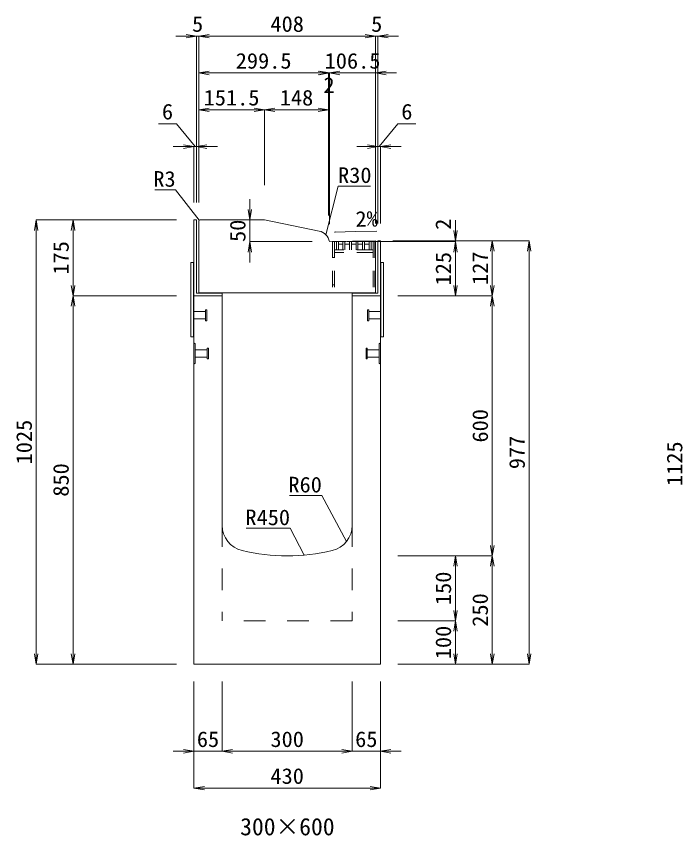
# Model space of a CAD drawing. Units: millimetres at full size. Extents: x -1809 to 57027, y -20349 to 17321.
# Drawn here: x 13776 to 15312, y 7298 to 9188 of the extents above; entities that cross this region are included whole.
import ezdxf
from ezdxf.enums import TextEntityAlignment as Align

# ---------------------------------------------------------------- set-up
doc = ezdxf.new("R2010")
doc.units = ezdxf.units.MM
doc.header["$LTSCALE"] = 50
for name, pattern in [('USER1', [2, 1, -1]), ('USER2', [1.35, 0.75, -0.6]), ('USER3', [1.35, 0.75, -0.6])]:
    doc.linetypes.add(name, pattern=pattern)
for name, color, linetype, lineweight in [('インサート', 3, 'USER2', 9), ('受枠', 3, 'Continuous', 5), ('寸法線', 7, 'Continuous', 13), ('引出線', 4, 'Continuous', 13), ('本体', 2, 'Continuous', 13), ('ｸﾞﾚｰﾁﾝｸﾞ', 7, 'USER3', 9)]:
    doc.layers.add(name, color=color, linetype=linetype, lineweight=lineweight)
doc.layers.add('文字', color=7, linetype='Continuous')
doc.styles.add('ＭＳ 明朝', font='')
doc.styles.get('ＭＳ 明朝').set_extended_font_data('MS Mincho')

# ---------------------------------------------------------------- blocks, each defined once
blk = doc.blocks.new('open_arrow')
at = {"color": 0, "linetype": 'Continuous', "lineweight": -2}
blk.add_lwpolyline([(7.5, 1.25), (0, 0), (7.5, -1.25)], dxfattribs=at)

msp = doc.modelspace()

# ---------------------------------------------------------------- linework, layer by layer
at = {"layer": 'インサート'}
for p, q in [((14185, 8507.19), (14212, 8507.19)), ((14185, 8507.19), (14185, 8490.19)), ((14215, 8511.19), (14212, 8511.19)), ((14212, 8511.19), (14212, 8486.19)), ((14215, 8486.19), (14215, 8511.19)), ((14585, 8511.19), (14588, 8511.19)), ((14585, 8486.19), (14585, 8511.19)), ((14588, 8511.19), (14588, 8486.19)), ((14615, 8507.19), (14588, 8507.19)), ((14615, 8507.19), (14615, 8490.19)), ((14185, 8490.19), (14212, 8490.19)), ((14615, 8490.19), (14588, 8490.19)), ((14212, 8486.19), (14215, 8486.19)), ((14588, 8486.19), (14585, 8486.19)), ((14188.2, 8419.19), (14215.2, 8419.19)), ((14188.2, 8419.19), (14188.2, 8402.19)), ((14218.2, 8423.19), (14215.2, 8423.19)), ((14215.2, 8423.19), (14215.2, 8398.19)), ((14218.2, 8398.19), (14218.2, 8423.19)), ((14581.8, 8423.19), (14584.8, 8423.19)), ((14581.8, 8398.19), (14581.8, 8423.19)), ((14584.8, 8423.19), (14584.8, 8398.19)), ((14611.8, 8419.19), (14584.8, 8419.19)), ((14611.8, 8419.19), (14611.8, 8402.19)), ((14188.2, 8402.19), (14215.2, 8402.19)), ((14215.2, 8398.19), (14218.2, 8398.19)), ((14584.8, 8398.19), (14581.8, 8398.19)), ((14611.8, 8402.19), (14584.8, 8402.19))]:
    msp.add_line(p, q, dxfattribs=at)
at = {"layer": '受枠'}
for p, q in [((14185, 8718.69), (14185, 8543.69)), ((14185, 8718.69), (14191, 8718.69)), ((14185, 8718.69), (14191, 8718.69)), ((14191, 8718.69), (14191, 8549.69)), ((14609, 8670.69), (14609, 8549.69)), ((14609, 8670.69), (14615, 8670.69)), ((14615, 8543.69), (14615, 8670.69)), ((14178, 8448.69), (14178, 8620.69)), ((14184, 8620.69), (14178, 8620.69)), ((14184, 8448.69), (14184, 8620.69)), ((14616, 8448.69), (14616, 8620.69)), ((14616, 8620.69), (14622, 8620.69)), ((14622, 8448.69), (14622, 8620.69)), ((14191, 8549.69), (14250, 8549.69)), ((14250, 8543.69), (14250, 8549.69)), ((14550, 8549.69), (14550, 8543.69)), ((14550, 8549.69), (14609, 8549.69)), ((14550, 8543.69), (14550, 8549.69)), ((14250, 8543.69), (14185, 8543.69)), ((14615, 8543.69), (14550, 8543.69)), ((14184, 8448.69), (14178, 8448.69)), ((14616, 8448.69), (14622, 8448.69))]:
    msp.add_line(p, q, dxfattribs=at)
at = {"layer": '寸法線'}
for p, q in [((14244, 9142.81), (14143, 9142.81)), ((14191, 8758.69), (14191, 9142.81)), ((14604, 9142.81), (14196, 9142.81)), ((14196, 8758.69), (14196, 9142.81)), ((14196, 8758.69), (14196, 9142.81)), ((14556, 9142.81), (14657, 9142.81)), ((14604, 8710.5), (14604, 9142.81)), ((14604, 8710.5), (14604, 9142.81)), ((14609, 8710.69), (14609, 9142.81)), ((14495.51, 9057.81), (14196, 9057.81)), ((14196, 8758.69), (14196, 9057.81)), ((14447.51, 9057.81), (14545.44, 9057.81)), ((14449.44, 9057.81), (14652, 9057.81)), ((14495.51, 8728.64), (14495.51, 9057.81)), ((14495.51, 8728.64), (14495.51, 9057.81)), ((14497.44, 8708.65), (14497.44, 9057.81)), ((14497.44, 8708.65), (14497.44, 9057.81)), ((14604, 8710.5), (14604, 9057.81)), ((14196, 8972.81), (14347.5, 8972.81)), ((14196, 8798.69), (14196, 8972.81)), ((14347.5, 8798.69), (14347.5, 8972.81)), ((14347.5, 8972.81), (14495.51, 8972.81)), ((14347.5, 8798.69), (14347.5, 8972.81)), ((14495.51, 8768.64), (14495.51, 8972.81)), ((14144.65, 8940.61), (14103.46, 8940.61)), ((14188, 8887.81), (14144.65, 8940.61)), ((14612, 8887.81), (14655.35, 8940.61)), ((14655.35, 8940.61), (14696.54, 8940.61)), ((14239, 8887.81), (14137, 8887.81)), ((14185, 8758.69), (14185, 8887.81)), ((14191, 8758.69), (14191, 8887.81)), ((14561, 8887.81), (14663, 8887.81)), ((14609, 8710.69), (14609, 8887.81)), ((14615, 8710.69), (14615, 8887.81)), ((14313.83, 8620.64), (14313.83, 8766.69)), ((13821.22, 8718.69), (13821.22, 7693.69)), ((14145, 8718.69), (13821.22, 8718.69)), ((13906.22, 8718.69), (13906.22, 8543.69)), ((14145, 8718.69), (13906.22, 8718.69)), ((14313.83, 8718.69), (14307.5, 8718.69)), ((14787.94, 8620.65), (14787.94, 8718.5)), ((14457.44, 8668.64), (14313.83, 8668.64)), ((14537.44, 8668.65), (14787.94, 8668.65)), ((14537.44, 8668.65), (14787.94, 8668.65)), ((14644, 8670.5), (14787.94, 8670.5)), ((14655, 8670.69), (14872.94, 8670.69)), ((14655, 8670.69), (14957.94, 8670.69)), ((14787.94, 8543.69), (14787.94, 8668.65)), ((14872.94, 8670.69), (14872.94, 8543.69)), ((14957.94, 7693.69), (14957.94, 8670.69)), ((14145, 8543.69), (13906.22, 8543.69)), ((13906.22, 8543.69), (13906.22, 7693.69)), ((14145, 8543.69), (13906.22, 8543.69)), ((14655, 8543.69), (14872.94, 8543.69)), ((14655, 8543.69), (14872.94, 8543.69)), ((14655, 8543.69), (14787.94, 8543.69)), ((14872.94, 8543.69), (14872.94, 7943.69)), ((14655, 7943.69), (14872.94, 7943.69)), ((14655, 7943.69), (14787.94, 7943.69)), ((14655, 7943.69), (14872.94, 7943.69)), ((14787.94, 7943.69), (14787.94, 7793.69)), ((14872.94, 7693.69), (14872.94, 7943.69)), ((14655, 7793.69), (14787.94, 7793.69)), ((14655, 7793.69), (14787.94, 7793.69)), ((14787.94, 7793.69), (14787.94, 7693.69)), ((14145, 7693.69), (13821.22, 7693.69)), ((14145, 7693.69), (13906.22, 7693.69)), ((14655, 7693.69), (14787.94, 7693.69)), ((14655, 7693.69), (14872.94, 7693.69)), ((14655, 7693.69), (14957.94, 7693.69)), ((14185, 7653.69), (14185, 7492.54)), ((14185, 7653.69), (14185, 7407.54)), ((14250, 7653.69), (14250, 7492.54)), ((14250, 7653.69), (14250, 7492.54)), ((14550, 7653.69), (14550, 7492.54)), ((14550, 7653.69), (14550, 7492.54)), ((14615, 7653.69), (14615, 7492.54)), ((14615, 7653.69), (14615, 7407.54)), ((14298, 7492.54), (14137, 7492.54)), ((14550, 7492.54), (14250, 7492.54)), ((14663, 7492.54), (14502, 7492.54)), ((14615, 7407.54), (14185, 7407.54))]:
    msp.add_line(p, q, dxfattribs=at)
at = {"layer": '引出線'}
for points in [[(14489.42, 8684.54), (14517.33, 8796.87), (14592, 8796.87)], [(14196.88, 8717.81), (14142.83, 8788.18), (14095.1, 8788.18)], [(14509.31, 8690.84), (14558.05, 8691.82), (14606.8, 8692.79)], [(14537.07, 7977.01), (14480.04, 8082.73), (14405.37, 8082.73)], [(14439.55, 7945.43), (14406.65, 8007.24), (14305.65, 8007.24)]]:
    msp.add_lwpolyline(points, dxfattribs=at)
at = {"layer": '本体', "lineweight": 20}
for p, q in [((14196, 8715.69), (14196, 8550.69)), ((14347.5, 8718.69), (14198.95, 8718.69)), ((14473.81, 8693.09), (14347.5, 8718.69)), ((14497.44, 8668.65), (14604, 8670.5)), ((14604, 8550.69), (14604, 8670.5)), ((14604, 8550.69), (14196, 8550.69))]:
    msp.add_line(p, q, dxfattribs=at)
at = {"layer": '本体'}
for p, q in [((14185, 8543.69), (14185, 7693.69)), ((14250, 8543.69), (14185, 8543.69)), ((14250, 8543.69), (14250, 8014.22)), ((14615, 8543.69), (14550, 8543.69)), ((14550, 8543.69), (14550, 8014.22)), ((14615, 8543.69), (14615, 7693.69)), ((14615, 7693.69), (14185, 7693.69))]:
    msp.add_line(p, q, dxfattribs=at)
at = {"layer": '本体', "lineweight": 9}
for p, q in [((14185, 8435.19), (14188.2, 8433.19)), ((14188.2, 8433.19), (14188.2, 8388.19)), ((14615, 8435.19), (14611.8, 8433.19)), ((14611.8, 8433.19), (14611.8, 8388.19)), ((14188.2, 8388.19), (14185, 8386.19)), ((14611.8, 8388.19), (14615, 8386.19))]:
    msp.add_line(p, q, dxfattribs=at)
at = {"layer": '本体', "linetype": 'USER1', "lineweight": 15}
for p, q in [((14250, 8014.22), (14250, 7793.69)), ((14550, 8014.22), (14550, 7793.69)), ((14550, 7793.69), (14250, 7793.69))]:
    msp.add_line(p, q, dxfattribs=at)
at = {"layer": '本体', "lineweight": 20}
for centre, radius, start, end in [((14199, 8715.69), 3, 90, 180), ((14467.85, 8663.69), 30, 9.51584, 78.54156)]:
    msp.add_arc(centre, radius, start, end, dxfattribs=at)
at = {"layer": '本体'}
for centre, radius, start, end in [((14310, 8014.22), 60, 180, 256.65764), ((14490, 8014.22), 60, 283.34236, 0), ((14400, 8393.69), 450, 256.65764, 283.34236)]:
    msp.add_arc(centre, radius, start, end, dxfattribs=at)
at = {"layer": 'ｸﾞﾚｰﾁﾝｸﾞ'}
for p, q in [((14602.5, 8668.69), (14504.5, 8668.69)), ((14504.5, 8668.69), (14504.5, 8550.69)), ((14509, 8668.69), (14509, 8550.69)), ((14513.5, 8649.69), (14513.5, 8668.69)), ((14518, 8649.69), (14518, 8668.69)), ((14518, 8662.69), (14528.6, 8662.69)), ((14528.6, 8649.69), (14528.6, 8668.69)), ((14533.1, 8649.69), (14533.1, 8668.69)), ((14533.1, 8662.69), (14543.7, 8662.69)), ((14543.7, 8649.69), (14543.7, 8668.69)), ((14548.2, 8649.69), (14548.2, 8668.69)), ((14548.2, 8662.69), (14558.8, 8662.69)), ((14558.8, 8649.69), (14558.8, 8668.69)), ((14563.3, 8649.69), (14563.3, 8668.69)), ((14563.3, 8662.69), (14573.9, 8662.69)), ((14573.9, 8649.69), (14573.9, 8668.69)), ((14578.4, 8649.69), (14578.4, 8668.69)), ((14578.4, 8662.69), (14589, 8662.69)), ((14589, 8649.69), (14589, 8668.69)), ((14593.5, 8649.69), (14593.5, 8668.69)), ((14598, 8668.69), (14598, 8550.69)), ((14602.5, 8668.69), (14602.5, 8550.69)), ((14598, 8649.69), (14509, 8649.69)), ((14598, 8643.69), (14509, 8643.69)), ((14509, 8632.19), (14504.5, 8632.19)), ((14509, 8569.19), (14504.5, 8569.19))]:
    msp.add_line(p, q, dxfattribs=at)

# ---------------------------------------------------------------- block references
at = {"layer": '寸法線', "xscale": 3.2, "yscale": 3.2}
for p, rotation in [((14191, 9142.81), 180), ((14604, 9142.81), 180), ((14604, 9142.81), 180), ((14495.51, 9057.81), 180), ((14495.51, 9057.81), 180), ((14497.44, 9057.81), 180), ((14347.5, 8972.81), 180), ((14495.51, 8972.81), 180), ((14185, 8887.81), 180), ((14609, 8887.81), 180), ((14313.83, 8718.69), 90), ((13821.22, 8718.69), 270), ((13906.22, 8718.69), 270), ((14787.94, 8670.5), 90), ((14313.83, 8668.64), 270), ((14787.94, 8668.65), 270), ((14787.94, 8668.65), 270), ((14872.94, 8670.69), 270), ((14957.94, 8670.69), 270), ((13906.22, 8543.69), 90), ((14787.94, 8543.69), 90), ((14872.94, 8543.69), 90), ((13906.22, 8543.69), 270), ((14872.94, 8543.69), 270), ((14872.94, 7943.69), 90), ((14787.94, 7943.69), 270), ((14872.94, 7943.69), 270), ((14787.94, 7793.69), 90), ((14787.94, 7793.69), 270), ((13821.22, 7693.69), 90), ((13906.22, 7693.69), 90), ((14787.94, 7693.69), 90), ((14872.94, 7693.69), 90), ((14957.94, 7693.69), 90), ((14185, 7492.54), 180), ((14550, 7492.54), 180), ((14550, 7492.54), 180), ((14615, 7407.54), 180)]:
    msp.add_blockref('open_arrow', p, dxfattribs=dict(at, rotation=rotation))
for p in [(14196, 9142.81), (14196, 9142.81), (14609, 9142.81), (14196, 9057.81), (14497.44, 9057.81), (14604, 9057.81), (14196, 8972.81), (14347.5, 8972.81), (14191, 8887.81), (14615, 8887.81), (14250, 7492.54), (14250, 7492.54), (14615, 7492.54), (14185, 7407.54)]:
    msp.add_blockref('open_arrow', p, dxfattribs=at)
at = {"layer": '引出線', "xscale": 0.16, "yscale": 0.16}
for p, rotation in [((14196.88, 8717.81), 127.5), ((14489.42, 8684.54), 76), ((14509.31, 8690.84), 1.1), ((14537.07, 7977.01), 118.3), ((14439.55, 7945.43), 118)]:
    msp.add_blockref('open_arrow', p, dxfattribs=dict(at, rotation=rotation))

# ---------------------------------------------------------------- texts
at = {"layer": '寸法線', "style": 'ＭＳ 明朝', "width": 1.05}
for s, p in [('5', (14193.5, 9170.81)), ('408', (14400, 9170.81)), ('5', (14606.5, 9170.81)), ('299.5', (14345.75, 9085.81)), ('106.5', (14550.72, 9085.81)), ('2', (14496.47, 9029.81)), ('151.5', (14271.75, 9000.81)), ('148', (14421.5, 9000.81)), ('6', (14124.05, 8968.61)), ('6', (14675.95, 8968.61)), ('65', (14217.5, 7520.54)), ('300', (14400, 7520.54)), ('65', (14582.5, 7520.54)), ('430', (14400, 7435.54))]:
    msp.add_text(s, height=36.03, dxfattribs=at).set_placement(p, align=Align.MIDDLE_CENTER)
for s, p in [('50', (14285.83, 8693.66)), ('2', (14759.92, 8708.76)), ('175', (13878.22, 8631.19)), ('125', (14759.94, 8606.17)), ('127', (14844.94, 8607.19)), ('600', (14844.94, 8243.69)), ('1025', (13793.22, 8206.19)), ('977', (14929.94, 8182.19)), ('1125', (15293.22, 8156.19)), ('850', (13878.22, 8118.69)), ('150', (14759.94, 7868.69)), ('250', (14844.94, 7818.69)), ('100', (14759.94, 7743.69))]:
    msp.add_text(s, height=36.03, rotation=90, dxfattribs=at).set_placement(p, align=Align.MIDDLE_CENTER)
at = {"layer": '引出線', "style": 'ＭＳ 明朝', "width": 1.05}
for s, p in [('R3', (14142.83, 8831.38)), ('R60', (14480.04, 8125.93)), ('R450', (14406.65, 8050.44))]:
    msp.add_text(s, height=36.03, dxfattribs=at).set_placement(p, align=Align.TOP_RIGHT)
msp.add_text('R30', height=36.03, dxfattribs=at).set_placement((14517.33, 8840.07), align=Align.TOP_LEFT)
msp.add_text('2%', height=36.03, rotation=1.146, dxfattribs=at).set_placement((14557.11, 8738.71), align=Align.TOP_LEFT)
at = {"layer": '文字', "style": 'ＭＳ 明朝'}
msp.add_text('300×600', height=40.03, dxfattribs=at).set_placement((14400.48, 7318.72), align=Align.MIDDLE_CENTER)

doc.saveas('drawing.dxf')
